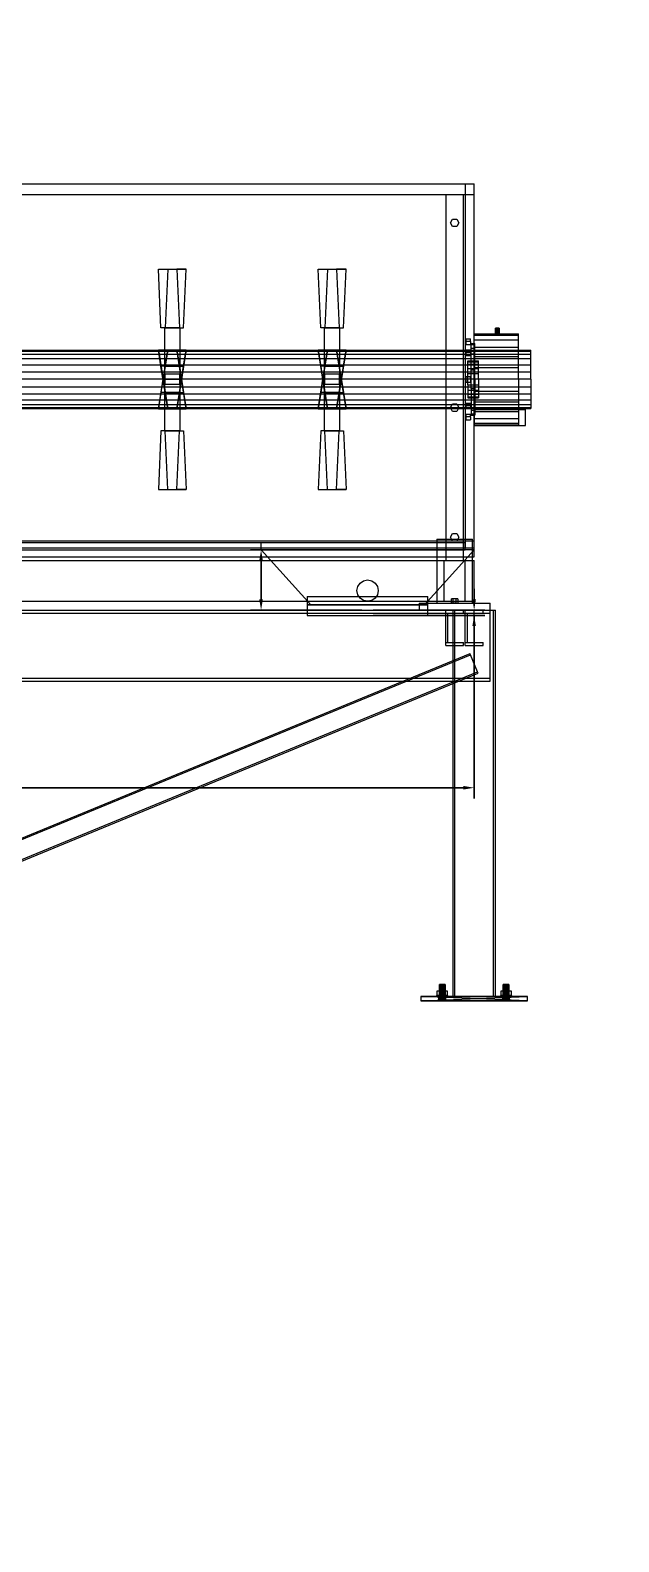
# Model space of a CAD drawing. Header units: millimetres. Extents: x -191664 to 191490, y -197311 to 10263.
# Drawn here: x 6425 to 8082, y -85723 to -81467 of the extents above; entities that cross this region are included whole.
import ezdxf

# ---------------------------------------------------------------- set-up
doc = ezdxf.new("R2010")
doc.units = ezdxf.units.MM
for name, color, linetype, lineweight in [('COTAS_O', 1, 'Continuous', 0), ('COTAS_R', 1, 'Continuous', 0), ('DET_mezcladora_lateral', 7, 'Continuous', 0), ('R15_COTAS_TRANSPORTE_P', 1, 'Continuous', 0)]:
    doc.layers.add(name, color=color, linetype=linetype, lineweight=lineweight)
doc.dimstyles.new('PLANTA_20', dxfattribs={"dimtxt": 50, "dimasz": 30, "dimexe": 30, "dimexo": 16, "dimgap": 20, "dimtad": 1, "dimtih": 1, "dimtoh": 1, "dimdec": 1, "dimzin": 0, "dimdsep": 46, "dimcen": 0.09, "dimadec": 0, "dimazin": 0, "dimtfac": 1, "dimtdec": 4, "dimtofl": 0, "dimtmove": 0, "dimatfit": 3, "dimfxl": 1, "dimtolj": 1, "dimtzin": 0, "dimarcsym": 0})

# ---------------------------------------------------------------- blocks, each defined once
blk = doc.blocks.new('*D59')
at = {"layer": 'COTAS_O', "color": 0, "lineweight": -2, "transparency": 16777216}
for p, q in [((1475, -83116), (1475, -83630)), ((7675, -83116), (7675, -83630)), ((1505, -83600), (7645, -83600))]:
    blk.add_line(p, q, dxfattribs=at)
at = {"layer": 'COTAS_O', "color": 0, "transparency": 16777216}
for points in [[(1505, -83595), (1505, -83605), (1475, -83600)], [(7645, -83595), (7645, -83605), (7675, -83600)]]:
    blk.add_solid(points, dxfattribs=at)
at = {"layer": 'Defpoints', "color": 0, "transparency": 16777216}
for p in [(1475, -83100), (7675, -83100), (7675, -83600)]:
    blk.add_point(p, dxfattribs=at)
blk = doc.blocks.new('*D64')
at = {"layer": 'COTAS_R', "color": 0, "lineweight": -2, "transparency": 16777216}
for p, q in [((7675, -83070), (7675, -83040)), ((7391, -83100), (7705, -83100)), ((7391, -83115), (7705, -83115)), ((7675, -83145), (7675, -83175))]:
    blk.add_line(p, q, dxfattribs=at)
at = {"layer": 'COTAS_R', "color": 0, "transparency": 16777216}
for points in [[(7670, -83070), (7680, -83070), (7675, -83100)], [(7670, -83145), (7680, -83145), (7675, -83115)]]:
    blk.add_solid(points, dxfattribs=at)
at = {"layer": 'Defpoints', "color": 0, "transparency": 16777216}
for p in [(7375, -83100), (7375, -83115), (7675, -83115)]:
    blk.add_point(p, dxfattribs=at)
blk = doc.blocks.new('*D65')
at = {"layer": 'COTAS_R', "color": 0, "lineweight": -2, "transparency": 16777216}
for p, q in [((7359, -82930), (7045, -82930)), ((7075, -83070), (7075, -82960)), ((7359, -83100), (7045, -83100))]:
    blk.add_line(p, q, dxfattribs=at)
at = {"layer": 'COTAS_R', "color": 0, "transparency": 16777216}
for points in [[(7070, -82960), (7080, -82960), (7075, -82930)], [(7070, -83070), (7080, -83070), (7075, -83100)]]:
    blk.add_solid(points, dxfattribs=at)
at = {"layer": 'Defpoints', "color": 0, "transparency": 16777216}
for p in [(7075, -82930), (7375, -82930), (7375, -83100)]:
    blk.add_point(p, dxfattribs=at)
blk = doc.blocks.new('*D133')
at = {"layer": 'Defpoints', "color": 0, "transparency": 16777216}
for p in [(439.7, -194148), (217.9, -194406.1), (-500, -194490), (-500, -194490), (500, -194490)]:
    blk.add_point(p, dxfattribs=at)
at = {"layer": 'R15_COTAS_TRANSPORTE_P', "color": 0, "lineweight": -2, "transparency": 16777216}
blk.add_arc((-500, -194490), 722.8, 2.3783, 17.6217, dxfattribs=at)
at = {"layer": 'R15_COTAS_TRANSPORTE_P', "color": 0, "transparency": 16777216}
for points in [[(184.1, -194272.8), (193.6, -194269.6), (179.2, -194242.8)], [(227.1, -194459.9), (217.2, -194460.1), (222.8, -194490)]]:
    blk.add_solid(points, dxfattribs=at)

msp = doc.modelspace()

# ---------------------------------------------------------------- linework, layer by layer
at = {"layer": 'DET_mezcladora_lateral', "color": 252, "true_color": 0x8b8c91}
for p, q in [((1475, -81900), (7675, -81900)), ((7675, -82925), (7675, -81900)), ((1475, -82925), (7675, -82925)), ((7675, -82930), (7075, -82930)), ((7075, -82930), (7215, -83085)), ((7535, -83085), (7675, -82930)), ((7215, -83085), (7535, -83085))]:
    msp.add_line(p, q, dxfattribs=at)
at = {"layer": 'DET_mezcladora_lateral', "color": 9, "true_color": 0xc6c9c8}
for p, q in [((7650, -81900), (7675, -81900)), ((7650, -81900), (7650, -81930)), ((7675, -81930), (7675, -81900)), ((1475, -81930), (7675, -81930)), ((7595, -81930), (7645, -81930)), ((7595, -81930), (7595, -82960)), ((7645, -82960), (7645, -81930)), ((6846, -82305), (6804, -82305)), ((6804, -82450), (6804, -82305)), ((6846, -82305), (6846, -82450)), ((7296, -82305), (7254, -82305)), ((7254, -82450), (7254, -82305)), ((7296, -82305), (7296, -82450)), ((6804, -82436), (6804, -82464)), ((6846, -82436), (6804, -82436)), ((6804, -82450), (6846, -82450)), ((6804, -82595), (6804, -82450)), ((6804, -82464), (6846, -82464)), ((6846, -82464), (6846, -82436)), ((6846, -82450), (6846, -82595)), ((7254, -82436), (7254, -82464)), ((7296, -82436), (7254, -82436)), ((7296, -82450), (7254, -82450)), ((7254, -82595), (7254, -82450)), ((7254, -82464), (7296, -82464)), ((7296, -82464), (7296, -82436)), ((7296, -82450), (7296, -82595)), ((6804, -82595), (6846, -82595)), ((7254, -82595), (7296, -82595)), ((1475, -82905), (7675, -82905)), ((7675, -82950), (7675, -82905)), ((1475, -82950), (7675, -82950)), ((7595, -82960), (7645, -82960)), ((7205, -83085), (7545, -83085)), ((7205, -83085), (7205, -83115)), ((7520, -83080), (7720, -83080)), ((7520, -83080), (7520, -83100)), ((7520, -83100), (7720, -83100)), ((7545, -83115), (7545, -83085)), ((7720, -83100), (7720, -83080)), ((7205, -83115), (7545, -83115))]:
    msp.add_line(p, q, dxfattribs=at)
at = {"layer": 'DET_mezcladora_lateral', "color": 253, "true_color": 0xa5a6aa}
for p, q in [((7650, -81930), (7675, -81930)), ((7650, -81930), (7650, -82925)), ((7675, -82925), (7675, -81930)), ((1500, -82910), (7075, -82910)), ((1500, -82930), (7075, -82930)), ((7075, -82930), (7075, -82910)), ((7075, -82910), (7650, -82910)), ((7075, -82930), (7650, -82930)), ((7650, -82930), (7650, -82910)), ((7650, -82925), (7675, -82925))]:
    msp.add_line(p, q, dxfattribs=at)
at = {"layer": 'DET_mezcladora_lateral', "color": 149, "true_color": 0x3c4245}
for p, q in [((7608, -82010), (7614, -81999.61)), ((7614, -81999.61), (7626, -81999.61)), ((7626, -81999.61), (7632, -82010)), ((7614, -82020.39), (7608, -82010)), ((7626, -82020.39), (7614, -82020.39)), ((7632, -82010), (7626, -82020.39)), ((7608, -82530), (7614, -82519.61)), ((7614, -82540.39), (7608, -82530)), ((7614, -82519.61), (7626, -82519.61)), ((7626, -82540.39), (7614, -82540.39)), ((7626, -82519.61), (7632, -82530)), ((7632, -82530), (7626, -82540.39)), ((7608, -82895), (7614, -82884.61)), ((7614, -82884.61), (7626, -82884.61)), ((7626, -82884.61), (7632, -82895)), ((7614, -82905.39), (7608, -82895)), ((7626, -82905.39), (7614, -82905.39)), ((7632, -82895), (7626, -82905.39))]:
    msp.add_line(p, q, dxfattribs=at)
at = {"layer": 'DET_mezcladora_lateral', "color": 254, "true_color": 0xdce0df}
for p, q in [((6793.08, -82305), (6785.72, -82140)), ((6785.72, -82140), (6812.28, -82140)), ((6785.72, -82140), (6837.72, -82140)), ((6812.28, -82140), (6804.92, -82305)), ((6812.28, -82140), (6864.28, -82140)), ((6864.28, -82140), (6837.72, -82140)), ((6837.72, -82140), (6845.08, -82305)), ((6856.92, -82305), (6864.28, -82140)), ((7243.08, -82305), (7235.72, -82140)), ((7235.72, -82140), (7262.28, -82140)), ((7235.72, -82140), (7287.72, -82140)), ((7262.28, -82140), (7254.92, -82305)), ((7262.28, -82140), (7314.28, -82140)), ((7314.28, -82140), (7287.72, -82140)), ((7287.72, -82140), (7295.08, -82305)), ((7306.92, -82305), (7314.28, -82140)), ((6804.92, -82305), (6793.08, -82305)), ((6845.08, -82305), (6793.08, -82305)), ((6804.92, -82305), (6856.92, -82305)), ((6845.08, -82305), (6856.92, -82305)), ((7254.92, -82305), (7243.08, -82305)), ((7295.08, -82305), (7243.08, -82305)), ((7254.92, -82305), (7306.92, -82305)), ((7295.08, -82305), (7306.92, -82305)), ((1315, -82368), (7835, -82368)), ((1315, -82370.79), (7835, -82370.79)), ((1315, -82378.99), (7835, -82378.99)), ((6785.72, -82533), (6812.28, -82367)), ((6793.08, -82413), (6785.72, -82367)), ((6785.72, -82367), (6812.28, -82533)), ((6785.72, -82367), (6837.72, -82367)), ((6812.28, -82367), (6804.92, -82413)), ((6812.28, -82367), (6864.28, -82367)), ((6864.28, -82367), (6837.72, -82533)), ((6864.28, -82533), (6837.72, -82367)), ((6837.72, -82367), (6845.08, -82413)), ((6856.92, -82413), (6864.28, -82367)), ((7235.72, -82533), (7262.28, -82367)), ((7243.08, -82413), (7235.72, -82367)), ((7235.72, -82367), (7262.28, -82533)), ((7235.72, -82367), (7287.72, -82367)), ((7262.28, -82367), (7254.92, -82413)), ((7262.28, -82367), (7314.28, -82367)), ((7314.28, -82367), (7287.72, -82533)), ((7314.28, -82533), (7287.72, -82367)), ((7287.72, -82367), (7295.08, -82413)), ((7306.92, -82413), (7314.28, -82367)), ((7835, -82370.79), (7835, -82368)), ((7835, -82378.99), (7835, -82370.79)), ((7835, -82392.02), (7835, -82378.99)), ((1315, -82392.02), (7835, -82392.02)), ((1315, -82409), (7835, -82409)), ((6804.92, -82413), (6793.08, -82487)), ((6804.92, -82487), (6793.08, -82413)), ((6845.08, -82413), (6793.08, -82413)), ((6804.92, -82413), (6856.92, -82413)), ((6845.08, -82487), (6856.92, -82413)), ((6845.08, -82413), (6856.92, -82487)), ((7254.92, -82413), (7243.08, -82487)), ((7254.92, -82487), (7243.08, -82413)), ((7295.08, -82413), (7243.08, -82413)), ((7254.92, -82413), (7306.92, -82413)), ((7295.08, -82487), (7306.92, -82413)), ((7295.08, -82413), (7306.92, -82487)), ((7835, -82409), (7835, -82392.02)), ((7835, -82428.78), (7835, -82409)), ((1315, -82428.78), (7835, -82428.78)), ((7835, -82450), (1315, -82450)), ((7835, -82450), (7835, -82428.78)), ((7835, -82450), (7835, -82471.22)), ((1315, -82471.22), (7835, -82471.22)), ((1315, -82491), (7835, -82491)), ((1315, -82507.98), (7835, -82507.98)), ((6793.08, -82487), (6785.72, -82533)), ((6845.08, -82487), (6793.08, -82487)), ((6812.28, -82533), (6804.92, -82487)), ((6804.92, -82487), (6856.92, -82487)), ((6837.72, -82533), (6845.08, -82487)), ((6856.92, -82487), (6864.28, -82533)), ((7243.08, -82487), (7235.72, -82533)), ((7295.08, -82487), (7243.08, -82487)), ((7262.28, -82533), (7254.92, -82487)), ((7254.92, -82487), (7306.92, -82487)), ((7287.72, -82533), (7295.08, -82487)), ((7306.92, -82487), (7314.28, -82533)), ((7835, -82471.22), (7835, -82491)), ((7835, -82491), (7835, -82507.98)), ((7835, -82507.98), (7835, -82521.01)), ((1315, -82521.01), (7835, -82521.01)), ((1315, -82529.21), (7835, -82529.21)), ((1315, -82532), (7835, -82532)), ((6785.72, -82533), (6837.72, -82533)), ((6812.28, -82533), (6864.28, -82533)), ((7235.72, -82533), (7287.72, -82533)), ((7262.28, -82533), (7314.28, -82533)), ((7835, -82521.01), (7835, -82529.21)), ((7835, -82529.21), (7835, -82532)), ((6793.08, -82595), (6785.72, -82760)), ((6804.92, -82595), (6793.08, -82595)), ((6845.08, -82595), (6793.08, -82595)), ((6812.28, -82760), (6804.92, -82595)), ((6804.92, -82595), (6856.92, -82595)), ((6837.72, -82760), (6845.08, -82595)), ((6845.08, -82595), (6856.92, -82595)), ((6856.92, -82595), (6864.28, -82760)), ((7243.08, -82595), (7235.72, -82760)), ((7254.92, -82595), (7243.08, -82595)), ((7295.08, -82595), (7243.08, -82595)), ((7262.28, -82760), (7254.92, -82595)), ((7254.92, -82595), (7306.92, -82595)), ((7287.72, -82760), (7295.08, -82595)), ((7295.08, -82595), (7306.92, -82595)), ((7306.92, -82595), (7314.28, -82760)), ((6785.72, -82760), (6812.28, -82760)), ((6785.72, -82760), (6837.72, -82760)), ((6812.28, -82760), (6864.28, -82760)), ((6864.28, -82760), (6837.72, -82760)), ((7235.72, -82760), (7262.28, -82760)), ((7235.72, -82760), (7287.72, -82760)), ((7262.28, -82760), (7314.28, -82760)), ((7314.28, -82760), (7287.72, -82760))]:
    msp.add_line(p, q, dxfattribs=at)
at = {"layer": 'DET_mezcladora_lateral', "color": 43, "true_color": 0xe7bf45}
for p, q in [((7653, -82344), (7653, -82336.21)), ((7653, -82336.21), (7665, -82336.21)), ((7665, -82344), (7665, -82336.21)), ((7653, -82351.79), (7653, -82344)), ((7665, -82344), (7653, -82344)), ((7653, -82351.79), (7665, -82351.79)), ((7653, -82375.05), (7653, -82367.25)), ((7653, -82367.25), (7665, -82367.25)), ((7653, -82382.84), (7653, -82375.05)), ((7665, -82375.05), (7653, -82375.05)), ((7653, -82382.84), (7665, -82382.84)), ((7665, -82344), (7665, -82351.79)), ((7665, -82375.05), (7665, -82367.25)), ((7665, -82375.05), (7665, -82382.84)), ((7653, -82450), (7653, -82442.21)), ((7653, -82442.21), (7665, -82442.21)), ((7653, -82457.79), (7653, -82450)), ((7665, -82450), (7653, -82450)), ((7653, -82457.79), (7665, -82457.79)), ((7665, -82450), (7665, -82442.21)), ((7665, -82450), (7665, -82457.79)), ((7653, -82524.95), (7653, -82517.16)), ((7653, -82517.16), (7665, -82517.16)), ((7653, -82532.75), (7653, -82524.95)), ((7665, -82524.95), (7653, -82524.95)), ((7653, -82532.75), (7665, -82532.75)), ((7653, -82556), (7653, -82548.21)), ((7653, -82548.21), (7665, -82548.21)), ((7665, -82524.95), (7665, -82517.16)), ((7665, -82524.95), (7665, -82532.75)), ((7665, -82556), (7665, -82548.21)), ((7653, -82563.79), (7653, -82556)), ((7665, -82556), (7653, -82556)), ((7653, -82563.79), (7665, -82563.79)), ((7665, -82556), (7665, -82563.79)), ((7615.5, -83068), (7611, -83068)), ((7611, -83080), (7611, -83068)), ((7615.5, -83080), (7611, -83080)), ((7624.5, -83068), (7615.5, -83068)), ((7615.5, -83080), (7615.5, -83068)), ((7624.5, -83080), (7615.5, -83080)), ((7629, -83068), (7624.5, -83068)), ((7624.5, -83080), (7624.5, -83068)), ((7624.5, -83080), (7629, -83080)), ((7629, -83068), (7629, -83080))]:
    msp.add_line(p, q, dxfattribs=at)
at = {"layer": 'DET_mezcladora_lateral', "color": 107, "true_color": 0x248357}
for p, q in [((7675, -82326.36), (7675, -82322)), ((7675, -82322), (7800, -82322)), ((7675, -82339.15), (7675, -82326.36)), ((7675, -82326.36), (7800, -82326.36)), ((7675, -82359.49), (7675, -82339.15)), ((7675, -82339.15), (7800, -82339.15)), ((7800, -82326.36), (7800, -82322)), ((7800, -82339.15), (7800, -82326.36)), ((7800, -82359.49), (7800, -82339.15)), ((7675, -82386), (7675, -82359.49)), ((7675, -82359.49), (7800, -82359.49)), ((7800, -82386), (7800, -82359.49)), ((7657, -82400.55), (7657, -82398)), ((7657, -82398), (7687, -82398)), ((7657, -82407.93), (7657, -82400.55)), ((7657, -82400.55), (7687, -82400.55)), ((7657, -82419.44), (7657, -82407.93)), ((7657, -82407.93), (7687, -82407.93)), ((7657, -82433.93), (7657, -82419.44)), ((7657, -82419.44), (7687, -82419.44)), ((7675, -82416.87), (7675, -82386)), ((7675, -82386), (7800, -82386)), ((7675, -82450), (7675, -82416.87)), ((7675, -82416.87), (7800, -82416.87)), ((7687, -82400.55), (7687, -82398)), ((7687, -82407.93), (7687, -82400.55)), ((7687, -82419.44), (7687, -82407.93)), ((7687, -82433.93), (7687, -82419.44)), ((7800, -82416.87), (7800, -82386)), ((7800, -82450), (7800, -82416.87)), ((7657, -82450), (7657, -82433.93)), ((7657, -82433.93), (7687, -82433.93)), ((7657, -82466.07), (7657, -82450)), ((7687, -82450), (7657, -82450)), ((7657, -82466.07), (7657, -82480.56)), ((7657, -82466.07), (7687, -82466.07)), ((7675, -82483.13), (7675, -82450)), ((7800, -82450), (7675, -82450)), ((7687, -82450), (7687, -82433.93)), ((7687, -82450), (7687, -82466.07)), ((7687, -82466.07), (7687, -82480.56)), ((7800, -82450), (7800, -82483.13)), ((7657, -82480.56), (7657, -82492.07)), ((7657, -82480.56), (7687, -82480.56)), ((7657, -82492.07), (7657, -82499.45)), ((7657, -82492.07), (7687, -82492.07)), ((7657, -82499.45), (7657, -82502)), ((7657, -82499.45), (7687, -82499.45)), ((7657, -82502), (7687, -82502)), ((7675, -82483.13), (7675, -82514)), ((7675, -82483.13), (7800, -82483.13)), ((7687, -82480.56), (7687, -82492.07)), ((7687, -82492.07), (7687, -82499.45)), ((7687, -82499.45), (7687, -82502)), ((7800, -82483.13), (7800, -82514)), ((7675, -82514), (7675, -82540.51)), ((7675, -82514), (7800, -82514)), ((7675, -82535), (7820, -82535)), ((7675, -82535), (7675, -82580)), ((7675, -82540.51), (7675, -82560.85)), ((7675, -82540.51), (7800, -82540.51)), ((7800, -82514), (7800, -82540.51)), ((7800, -82540.51), (7800, -82560.85)), ((7820, -82580), (7820, -82535)), ((7675, -82560.85), (7675, -82573.64)), ((7675, -82560.85), (7800, -82560.85)), ((7675, -82573.64), (7675, -82578)), ((7675, -82573.64), (7800, -82573.64)), ((7675, -82578), (7800, -82578)), ((7675, -82580), (7820, -82580)), ((7800, -82560.85), (7800, -82573.64)), ((7800, -82573.64), (7800, -82578))]:
    msp.add_line(p, q, dxfattribs=at)
at = {"layer": 'DET_mezcladora_lateral', "color": 43, "true_color": 0xc5ad48}
for p, q in [((7736.46, -82306), (7735, -82306)), ((7735, -82324), (7735, -82306)), ((7736.46, -82324), (7735, -82324)), ((7740, -82306), (7736.46, -82306)), ((7736.46, -82324), (7736.46, -82306)), ((7740, -82324), (7736.46, -82324)), ((7743.54, -82306), (7740, -82306)), ((7740, -82324), (7740, -82306)), ((7743.54, -82324), (7740, -82324)), ((7745, -82306), (7743.54, -82306)), ((7743.54, -82324), (7743.54, -82306)), ((7743.54, -82324), (7745, -82324)), ((7745, -82306), (7745, -82324))]:
    msp.add_line(p, q, dxfattribs=at)
at = {"layer": 'DET_mezcladora_lateral', "color": 250, "true_color": 0x33393d}
for p, q in [((7667, -82352.44), (7667, -82349)), ((7667, -82349), (7677, -82349)), ((7667, -82362.53), (7667, -82352.44)), ((7667, -82352.44), (7677, -82352.44)), ((7667, -82378.58), (7667, -82362.53)), ((7667, -82362.53), (7677, -82362.53)), ((7667, -82399.5), (7667, -82378.58)), ((7667, -82378.58), (7677, -82378.58)), ((7677, -82352.44), (7677, -82349)), ((7677, -82362.53), (7677, -82352.44)), ((7677, -82378.58), (7677, -82362.53)), ((7677, -82399.5), (7677, -82378.58)), ((7667, -82423.86), (7667, -82399.5)), ((7667, -82399.5), (7677, -82399.5)), ((7667, -82450), (7667, -82423.86)), ((7667, -82423.86), (7677, -82423.86)), ((7677, -82423.86), (7677, -82399.5)), ((7677, -82450), (7677, -82423.86)), ((7667, -82476.14), (7667, -82450)), ((7677, -82450), (7667, -82450)), ((7677, -82450), (7677, -82476.14)), ((7667, -82476.14), (7667, -82500.5)), ((7667, -82476.14), (7677, -82476.14)), ((7667, -82500.5), (7667, -82521.42)), ((7667, -82500.5), (7677, -82500.5)), ((7677, -82476.14), (7677, -82500.5)), ((7677, -82500.5), (7677, -82521.42)), ((7667, -82521.42), (7667, -82537.47)), ((7667, -82521.42), (7677, -82521.42)), ((7667, -82537.47), (7667, -82547.56)), ((7667, -82537.47), (7677, -82537.47)), ((7667, -82547.56), (7667, -82551)), ((7667, -82547.56), (7677, -82547.56)), ((7667, -82551), (7677, -82551)), ((7677, -82521.42), (7677, -82537.47)), ((7677, -82537.47), (7677, -82547.56)), ((7677, -82547.56), (7677, -82551)), ((7353.79, -83023.79), (7363.52, -83017.28)), ((7363.52, -83017.28), (7375, -83015)), ((7375, -83015), (7386.48, -83017.28)), ((7386.48, -83017.28), (7396.21, -83023.79)), ((7205, -83062), (7545, -83062)), ((7205, -83062), (7205, -83084)), ((7345, -83045), (7347.28, -83033.52)), ((7347.28, -83056.48), (7345, -83045)), ((7347.28, -83033.52), (7353.79, -83023.79)), ((7353.79, -83066.21), (7347.28, -83056.48)), ((7396.21, -83023.79), (7402.72, -83033.52)), ((7402.72, -83056.48), (7396.21, -83066.21)), ((7402.72, -83033.52), (7405, -83045)), ((7405, -83045), (7402.72, -83056.48)), ((7545, -83084), (7545, -83062)), ((7205, -83084), (7545, -83084)), ((7363.52, -83072.72), (7353.79, -83066.21)), ((7375, -83075), (7363.52, -83072.72)), ((7386.48, -83072.72), (7375, -83075)), ((7396.21, -83066.21), (7386.48, -83072.72))]:
    msp.add_line(p, q, dxfattribs=at)
at = {"layer": 'DET_mezcladora_lateral', "color": 251, "true_color": 0x64686b}
for p, q in [((7570, -82900), (7670, -82900)), ((7570, -82900), (7570, -83080)), ((7670, -83080), (7670, -82900)), ((1475, -82960), (7675, -82960)), ((7590, -82960), (7650, -82960)), ((7590, -82960), (7590, -83075)), ((7650, -83075), (7650, -82960)), ((7675, -83075), (7675, -82960)), ((1475, -83075), (7675, -83075)), ((7570, -83080), (7670, -83080)), ((7590, -83075), (7650, -83075))]:
    msp.add_line(p, q, dxfattribs=at)
at = {"layer": 'DET_mezcladora_lateral', "color": 8, "true_color": 0x667b86}
for p, q in [((1400, -83100), (7720, -83100)), ((1475, -83100), (7675, -83100)), ((7595, -83100), (7645, -83100)), ((7595, -83108.5), (7595, -83100)), ((7615, -83100), (7735, -83100)), ((7615, -83100), (7615, -84188)), ((7615, -83100), (7621, -83100)), ((7621, -84188), (7621, -83100)), ((7645, -83108.5), (7645, -83100)), ((7650, -83100), (7700, -83100)), ((7650, -83108.5), (7650, -83100)), ((7675, -83108.5), (7675, -83100)), ((7700, -83108.5), (7700, -83100)), ((7720, -83108.5), (7720, -83100)), ((7729, -83100), (7735, -83100)), ((7729, -83100), (7729, -84188)), ((7735, -84188), (7735, -83100)), ((1400, -83108.5), (7720, -83108.5)), ((1475, -83108.5), (7675, -83108.5)), ((7595, -83108.5), (7645, -83108.5)), ((7595, -83108.5), (7601, -83108.5)), ((7595, -83191.5), (7595, -83108.5)), ((7601, -83191.5), (7601, -83108.5)), ((7650, -83108.5), (7700, -83108.5)), ((7650, -83108.5), (7656, -83108.5)), ((7650, -83191.5), (7650, -83108.5)), ((7656, -83191.5), (7656, -83108.5)), ((7675, -83291.5), (7675, -83108.5)), ((7720, -83291.5), (7720, -83108.5)), ((7595, -83191.5), (7645, -83191.5)), ((7595, -83200), (7595, -83191.5)), ((7595, -83191.5), (7601, -83191.5)), ((7645, -83200), (7645, -83191.5)), ((7650, -83191.5), (7700, -83191.5)), ((7650, -83200), (7650, -83191.5)), ((7650, -83191.5), (7656, -83191.5)), ((7700, -83200), (7700, -83191.5)), ((5596.92, -84072.26), (7663.59, -83222.26)), ((5598.44, -84075.95), (7665.11, -83225.95)), ((7595, -83200), (7645, -83200)), ((7650, -83200), (7700, -83200)), ((7665.11, -83225.95), (7663.59, -83222.26)), ((7684.89, -83274.05), (7665.11, -83225.95)), ((5618.22, -84124.05), (7684.89, -83274.05)), ((7686.41, -83277.74), (7684.89, -83274.05)), ((1400, -83291.5), (7720, -83291.5)), ((1400, -83300), (7720, -83300)), ((1475, -83291.5), (7675, -83291.5)), ((1475, -83300), (7675, -83300)), ((5619.74, -84127.74), (7686.41, -83277.74)), ((7675, -83300), (7675, -83291.5)), ((7720, -83300), (7720, -83291.5)), ((7615, -84188), (7735, -84188)), ((7615, -84188), (7621, -84188)), ((7729, -84188), (7735, -84188))]:
    msp.add_line(p, q, dxfattribs=at)
at = {"layer": 'DET_mezcladora_lateral', "color": 9, "true_color": 0xaeb9be}
for p, q in [((7577.27, -84154), (7577, -84154)), ((7577, -84200), (7577, -84154)), ((7578.07, -84154), (7577.27, -84154)), ((7577.27, -84200), (7577.27, -84154)), ((7579.34, -84154), (7578.07, -84154)), ((7578.07, -84200), (7578.07, -84154)), ((7581, -84154), (7579.34, -84154)), ((7579.34, -84200), (7579.34, -84154)), ((7582.93, -84154), (7581, -84154)), ((7581, -84200), (7581, -84154)), ((7585, -84154), (7582.93, -84154)), ((7582.93, -84200), (7582.93, -84154)), ((7587.07, -84154), (7585, -84154)), ((7585, -84200), (7585, -84154)), ((7589, -84154), (7587.07, -84154)), ((7587.07, -84200), (7587.07, -84154)), ((7590.66, -84154), (7589, -84154)), ((7589, -84200), (7589, -84154)), ((7591.93, -84154), (7590.66, -84154)), ((7590.66, -84200), (7590.66, -84154)), ((7592.73, -84154), (7591.93, -84154)), ((7591.93, -84200), (7591.93, -84154)), ((7593, -84154), (7592.73, -84154)), ((7592.73, -84200), (7592.73, -84154)), ((7593, -84154), (7593, -84200)), ((7757.27, -84154), (7757, -84154)), ((7757, -84200), (7757, -84154)), ((7758.07, -84154), (7757.27, -84154)), ((7757.27, -84200), (7757.27, -84154)), ((7759.34, -84154), (7758.07, -84154)), ((7758.07, -84200), (7758.07, -84154)), ((7761, -84154), (7759.34, -84154)), ((7759.34, -84200), (7759.34, -84154)), ((7762.93, -84154), (7761, -84154)), ((7761, -84200), (7761, -84154)), ((7765, -84154), (7762.93, -84154)), ((7762.93, -84200), (7762.93, -84154)), ((7767.07, -84154), (7765, -84154)), ((7765, -84200), (7765, -84154)), ((7769, -84154), (7767.07, -84154)), ((7767.07, -84200), (7767.07, -84154)), ((7770.66, -84154), (7769, -84154)), ((7769, -84200), (7769, -84154)), ((7771.93, -84154), (7770.66, -84154)), ((7770.66, -84200), (7770.66, -84154)), ((7772.73, -84154), (7771.93, -84154)), ((7771.93, -84200), (7771.93, -84154)), ((7773, -84154), (7772.73, -84154)), ((7772.73, -84200), (7772.73, -84154)), ((7773, -84154), (7773, -84200)), ((7577.27, -84200), (7577, -84200)), ((7578.07, -84200), (7577.27, -84200)), ((7579.34, -84200), (7578.07, -84200)), ((7581, -84200), (7579.34, -84200)), ((7582.93, -84200), (7581, -84200)), ((7585, -84200), (7582.93, -84200)), ((7587.07, -84200), (7585, -84200)), ((7589, -84200), (7587.07, -84200)), ((7590.66, -84200), (7589, -84200)), ((7591.93, -84200), (7590.66, -84200)), ((7592.73, -84200), (7591.93, -84200)), ((7592.73, -84200), (7593, -84200)), ((7757.27, -84200), (7757, -84200)), ((7758.07, -84200), (7757.27, -84200)), ((7759.34, -84200), (7758.07, -84200)), ((7761, -84200), (7759.34, -84200)), ((7762.93, -84200), (7761, -84200)), ((7765, -84200), (7762.93, -84200)), ((7767.07, -84200), (7765, -84200)), ((7769, -84200), (7767.07, -84200)), ((7770.66, -84200), (7769, -84200)), ((7771.93, -84200), (7770.66, -84200)), ((7772.73, -84200), (7771.93, -84200)), ((7772.73, -84200), (7773, -84200))]:
    msp.add_line(p, q, dxfattribs=at)
at = {"layer": 'DET_mezcladora_lateral', "color": 252, "true_color": 0x82929a}
for p, q in [((7576, -84188), (7525, -84188)), ((7525, -84188), (7576.17, -84188)), ((7525, -84188), (7576.69, -84188)), ((7525, -84188), (7577.52, -84188)), ((7525, -84188), (7578.64, -84188)), ((7525, -84188), (7580, -84188)), ((7525, -84188), (7581.56, -84188)), ((7525, -84188), (7583.24, -84188)), ((7525, -84188), (7585, -84188)), ((7525, -84188), (7586.76, -84188)), ((7825, -84188), (7525, -84188)), ((7525, -84188), (7588.44, -84188)), ((7525, -84188), (7590, -84188)), ((7525, -84188), (7591.36, -84188)), ((7825, -84200), (7525, -84188)), ((7525, -84188), (7525, -84200)), ((7525, -84200), (7825, -84188)), ((7525, -84200), (7576, -84200)), ((7576.17, -84200), (7525, -84200)), ((7576.69, -84200), (7525, -84200)), ((7577.52, -84200), (7525, -84200)), ((7578.64, -84200), (7525, -84200)), ((7580, -84200), (7525, -84200)), ((7581.56, -84200), (7525, -84200)), ((7583.24, -84200), (7525, -84200)), ((7585, -84200), (7525, -84200)), ((7586.76, -84200), (7525, -84200)), ((7525, -84200), (7825, -84200)), ((7588.44, -84200), (7525, -84200)), ((7590, -84200), (7525, -84200)), ((7591.36, -84200), (7525, -84200)), ((7576.17, -84188), (7576, -84188)), ((7576, -84200), (7576.17, -84188)), ((7576, -84200), (7576, -84188)), ((7576.17, -84200), (7576, -84188)), ((7576, -84200), (7576.17, -84200)), ((7576.69, -84188), (7576.17, -84188)), ((7576.17, -84200), (7576.69, -84188)), ((7576.17, -84200), (7576.17, -84188)), ((7576.69, -84200), (7576.17, -84188)), ((7576.17, -84200), (7576.69, -84200)), ((7577.52, -84188), (7576.69, -84188)), ((7576.69, -84200), (7577.52, -84188)), ((7576.69, -84200), (7576.69, -84188)), ((7577.52, -84200), (7576.69, -84188)), ((7576.69, -84200), (7577.52, -84200)), ((7578.64, -84188), (7577.52, -84188)), ((7577.52, -84188), (7591.36, -84188)), ((7577.52, -84200), (7578.64, -84188)), ((7577.52, -84200), (7577.52, -84188)), ((7578.64, -84200), (7577.52, -84188)), ((7577.52, -84200), (7578.64, -84200)), ((7591.36, -84200), (7577.52, -84200)), ((7580, -84188), (7578.64, -84188)), ((7578.64, -84188), (7591.36, -84188)), ((7578.64, -84188), (7765, -84188)), ((7578.64, -84188), (7766.76, -84188)), ((7578.64, -84188), (7768.44, -84188)), ((7578.64, -84188), (7770, -84188)), ((7578.64, -84188), (7771.36, -84188)), ((7578.64, -84200), (7580, -84188)), ((7578.64, -84200), (7578.64, -84188)), ((7580, -84200), (7578.64, -84188)), ((7578.64, -84200), (7580, -84200)), ((7591.36, -84200), (7578.64, -84200)), ((7765, -84200), (7578.64, -84200)), ((7766.76, -84200), (7578.64, -84200)), ((7768.44, -84200), (7578.64, -84200)), ((7770, -84200), (7578.64, -84200)), ((7771.36, -84200), (7578.64, -84200)), ((7581.56, -84188), (7580, -84188)), ((7580, -84188), (7771.36, -84188)), ((7580, -84200), (7581.56, -84188)), ((7580, -84200), (7580, -84188)), ((7581.56, -84200), (7580, -84188)), ((7580, -84200), (7581.56, -84200)), ((7771.36, -84200), (7580, -84200)), ((7583.24, -84188), (7581.56, -84188)), ((7581.56, -84188), (7771.36, -84188)), ((7581.56, -84200), (7583.24, -84188)), ((7581.56, -84200), (7581.56, -84188)), ((7583.24, -84200), (7581.56, -84188)), ((7581.56, -84200), (7583.24, -84200)), ((7771.36, -84200), (7581.56, -84200)), ((7585, -84188), (7583.24, -84188)), ((7583.24, -84188), (7825, -84188)), ((7583.24, -84188), (7771.36, -84188)), ((7583.24, -84200), (7585, -84188)), ((7583.24, -84200), (7583.24, -84188)), ((7585, -84200), (7583.24, -84188)), ((7583.24, -84200), (7585, -84200)), ((7825, -84200), (7583.24, -84200)), ((7771.36, -84200), (7583.24, -84200)), ((7585, -84188), (7586.76, -84188)), ((7756, -84188), (7585, -84188)), ((7756.17, -84188), (7585, -84188)), ((7756.69, -84188), (7585, -84188)), ((7585, -84188), (7825, -84188)), ((7757.52, -84188), (7585, -84188)), ((7758.64, -84188), (7585, -84188)), ((7760, -84188), (7585, -84188)), ((7761.56, -84188), (7585, -84188)), ((7763.24, -84188), (7585, -84188)), ((7765, -84188), (7585, -84188)), ((7585, -84188), (7771.36, -84188)), ((7585, -84200), (7586.76, -84188)), ((7585, -84200), (7585, -84188)), ((7586.76, -84200), (7585, -84188)), ((7586.76, -84200), (7585, -84200)), ((7585, -84200), (7756, -84200)), ((7585, -84200), (7756.17, -84200)), ((7585, -84200), (7756.69, -84200)), ((7825, -84200), (7585, -84200)), ((7585, -84200), (7757.52, -84200)), ((7585, -84200), (7758.64, -84200)), ((7585, -84200), (7760, -84200)), ((7585, -84200), (7761.56, -84200)), ((7585, -84200), (7763.24, -84200)), ((7585, -84200), (7765, -84200)), ((7771.36, -84200), (7585, -84200)), ((7586.76, -84188), (7588.44, -84188)), ((7756, -84188), (7586.76, -84188)), ((7756.17, -84188), (7586.76, -84188)), ((7586.76, -84200), (7588.44, -84188)), ((7586.76, -84200), (7586.76, -84188)), ((7588.44, -84200), (7586.76, -84188)), ((7588.44, -84200), (7586.76, -84200)), ((7586.76, -84200), (7756, -84200)), ((7586.76, -84200), (7756.17, -84200)), ((7588.44, -84188), (7590, -84188)), ((7756, -84188), (7588.44, -84188)), ((7756.17, -84188), (7588.44, -84188)), ((7588.44, -84200), (7590, -84188)), ((7588.44, -84200), (7588.44, -84188)), ((7590, -84200), (7588.44, -84188)), ((7590, -84200), (7588.44, -84200)), ((7588.44, -84200), (7756, -84200)), ((7588.44, -84200), (7756.17, -84200)), ((7590, -84188), (7591.36, -84188)), ((7756, -84188), (7590, -84188)), ((7756.17, -84188), (7590, -84188)), ((7825, -84188), (7590, -84188)), ((7590, -84188), (7765, -84188)), ((7590, -84200), (7591.36, -84188)), ((7590, -84200), (7590, -84188)), ((7591.36, -84200), (7590, -84188)), ((7591.36, -84200), (7590, -84200)), ((7590, -84200), (7756, -84200)), ((7590, -84200), (7756.17, -84200)), ((7590, -84200), (7825, -84200)), ((7765, -84200), (7590, -84200)), ((7591.36, -84188), (7592.48, -84188)), ((7756, -84188), (7591.36, -84188)), ((7756.17, -84188), (7591.36, -84188)), ((7591.36, -84188), (7765, -84188)), ((7591.36, -84200), (7592.48, -84188)), ((7591.36, -84200), (7591.36, -84188)), ((7592.48, -84200), (7591.36, -84188)), ((7592.48, -84200), (7591.36, -84200)), ((7591.36, -84200), (7756, -84200)), ((7591.36, -84200), (7756.17, -84200)), ((7765, -84200), (7591.36, -84200)), ((7592.48, -84188), (7593.31, -84188)), ((7756, -84188), (7592.48, -84188)), ((7756.17, -84188), (7592.48, -84188)), ((7592.48, -84188), (7765, -84188)), ((7592.48, -84200), (7593.31, -84188)), ((7592.48, -84200), (7592.48, -84188)), ((7593.31, -84200), (7592.48, -84188)), ((7593.31, -84200), (7592.48, -84200)), ((7592.48, -84200), (7756, -84200)), ((7592.48, -84200), (7756.17, -84200)), ((7765, -84200), (7592.48, -84200)), ((7593.31, -84188), (7593.83, -84188)), ((7756, -84188), (7593.31, -84188)), ((7756.17, -84188), (7593.31, -84188)), ((7593.31, -84188), (7765, -84188)), ((7593.31, -84200), (7593.83, -84188)), ((7593.31, -84200), (7593.31, -84188)), ((7593.83, -84200), (7593.31, -84188)), ((7593.83, -84200), (7593.31, -84200)), ((7593.31, -84200), (7756, -84200)), ((7593.31, -84200), (7756.17, -84200)), ((7765, -84200), (7593.31, -84200)), ((7593.83, -84188), (7594, -84188)), ((7756, -84188), (7593.83, -84188)), ((7756.17, -84188), (7593.83, -84188)), ((7593.83, -84188), (7765, -84188)), ((7593.83, -84200), (7594, -84188)), ((7593.83, -84200), (7593.83, -84188)), ((7594, -84200), (7593.83, -84188)), ((7594, -84200), (7593.83, -84200)), ((7593.83, -84200), (7756, -84200)), ((7593.83, -84200), (7756.17, -84200)), ((7765, -84200), (7593.83, -84200)), ((7594, -84188), (7756, -84188)), ((7756.17, -84188), (7594, -84188)), ((7594, -84188), (7756.69, -84188)), ((7594, -84188), (7757.52, -84188)), ((7594, -84188), (7758.64, -84188)), ((7594, -84188), (7760, -84188)), ((7594, -84188), (7761.56, -84188)), ((7594, -84188), (7763.24, -84188)), ((7594, -84188), (7765, -84188)), ((7594, -84188), (7594, -84200)), ((7756, -84200), (7594, -84200)), ((7594, -84200), (7756.17, -84200)), ((7756.69, -84200), (7594, -84200)), ((7757.52, -84200), (7594, -84200)), ((7758.64, -84200), (7594, -84200)), ((7760, -84200), (7594, -84200)), ((7761.56, -84200), (7594, -84200)), ((7763.24, -84200), (7594, -84200)), ((7765, -84200), (7594, -84200)), ((7756, -84188), (7756.17, -84188)), ((7756, -84200), (7756.17, -84188)), ((7756, -84200), (7756, -84188)), ((7756.17, -84200), (7756, -84188)), ((7756.17, -84200), (7756, -84200)), ((7756.69, -84188), (7756.17, -84188)), ((7756.17, -84200), (7756.69, -84188)), ((7756.17, -84200), (7756.17, -84188)), ((7756.69, -84200), (7756.17, -84188)), ((7756.17, -84200), (7756.69, -84200)), ((7757.52, -84188), (7756.69, -84188)), ((7756.69, -84200), (7757.52, -84188)), ((7756.69, -84200), (7756.69, -84188)), ((7757.52, -84200), (7756.69, -84188)), ((7756.69, -84200), (7757.52, -84200)), ((7758.64, -84188), (7757.52, -84188)), ((7757.52, -84200), (7758.64, -84188)), ((7757.52, -84200), (7757.52, -84188)), ((7758.64, -84200), (7757.52, -84188)), ((7757.52, -84200), (7758.64, -84200)), ((7760, -84188), (7758.64, -84188)), ((7758.64, -84200), (7760, -84188)), ((7758.64, -84200), (7758.64, -84188)), ((7760, -84200), (7758.64, -84188)), ((7758.64, -84200), (7760, -84200)), ((7761.56, -84188), (7760, -84188)), ((7760, -84188), (7825, -84188)), ((7760, -84200), (7761.56, -84188)), ((7760, -84200), (7760, -84188)), ((7761.56, -84200), (7760, -84188)), ((7760, -84200), (7761.56, -84200)), ((7825, -84200), (7760, -84200)), ((7763.24, -84188), (7761.56, -84188)), ((7761.56, -84188), (7825, -84188)), ((7761.56, -84200), (7763.24, -84188)), ((7761.56, -84200), (7761.56, -84188)), ((7763.24, -84200), (7761.56, -84188)), ((7761.56, -84200), (7763.24, -84200)), ((7825, -84200), (7761.56, -84200)), ((7765, -84188), (7763.24, -84188)), ((7763.24, -84188), (7825, -84188)), ((7763.24, -84200), (7765, -84188)), ((7763.24, -84200), (7763.24, -84188)), ((7765, -84200), (7763.24, -84188)), ((7763.24, -84200), (7765, -84200)), ((7825, -84200), (7763.24, -84200)), ((7825, -84188), (7765, -84188)), ((7766.76, -84188), (7765, -84188)), ((7765, -84188), (7771.36, -84188)), ((7765, -84188), (7772.48, -84188)), ((7765, -84188), (7773.31, -84188)), ((7765, -84188), (7773.83, -84188)), ((7765, -84188), (7774, -84188)), ((7765, -84200), (7766.76, -84188)), ((7765, -84200), (7765, -84188)), ((7766.76, -84200), (7765, -84188)), ((7765, -84200), (7825, -84200)), ((7765, -84200), (7766.76, -84200)), ((7771.36, -84200), (7765, -84200)), ((7772.48, -84200), (7765, -84200)), ((7773.31, -84200), (7765, -84200)), ((7773.83, -84200), (7765, -84200)), ((7774, -84200), (7765, -84200)), ((7825, -84188), (7766.76, -84188)), ((7768.44, -84188), (7766.76, -84188)), ((7766.76, -84188), (7774, -84188)), ((7766.76, -84200), (7768.44, -84188)), ((7766.76, -84200), (7766.76, -84188)), ((7768.44, -84200), (7766.76, -84188)), ((7766.76, -84200), (7825, -84200)), ((7766.76, -84200), (7768.44, -84200)), ((7774, -84200), (7766.76, -84200)), ((7825, -84188), (7768.44, -84188)), ((7770, -84188), (7768.44, -84188)), ((7774, -84188), (7768.44, -84188)), ((7768.44, -84200), (7770, -84188)), ((7768.44, -84200), (7768.44, -84188)), ((7770, -84200), (7768.44, -84188)), ((7768.44, -84200), (7825, -84200)), ((7768.44, -84200), (7770, -84200)), ((7768.44, -84200), (7774, -84200)), ((7825, -84188), (7770, -84188)), ((7771.36, -84188), (7770, -84188)), ((7774, -84188), (7770, -84188)), ((7770, -84200), (7771.36, -84188)), ((7770, -84200), (7770, -84188)), ((7771.36, -84200), (7770, -84188)), ((7770, -84200), (7825, -84200)), ((7770, -84200), (7771.36, -84200)), ((7770, -84200), (7774, -84200)), ((7825, -84188), (7771.36, -84188)), ((7772.48, -84188), (7771.36, -84188)), ((7774, -84188), (7771.36, -84188)), ((7771.36, -84200), (7772.48, -84188)), ((7771.36, -84200), (7771.36, -84188)), ((7772.48, -84200), (7771.36, -84188)), ((7771.36, -84200), (7825, -84200)), ((7771.36, -84200), (7772.48, -84200)), ((7771.36, -84200), (7774, -84200)), ((7825, -84188), (7772.48, -84188)), ((7773.31, -84188), (7772.48, -84188)), ((7774, -84188), (7772.48, -84188)), ((7772.48, -84200), (7773.31, -84188)), ((7772.48, -84200), (7772.48, -84188)), ((7773.31, -84200), (7772.48, -84188)), ((7772.48, -84200), (7825, -84200)), ((7772.48, -84200), (7773.31, -84200)), ((7772.48, -84200), (7774, -84200)), ((7825, -84188), (7773.31, -84188)), ((7773.83, -84188), (7773.31, -84188)), ((7773.31, -84200), (7773.83, -84188)), ((7773.31, -84200), (7773.31, -84188)), ((7773.83, -84200), (7773.31, -84188)), ((7773.31, -84200), (7825, -84200)), ((7773.31, -84200), (7773.83, -84200)), ((7825, -84188), (7773.83, -84188)), ((7774, -84188), (7773.83, -84188)), ((7773.83, -84200), (7774, -84188)), ((7773.83, -84200), (7773.83, -84188)), ((7774, -84200), (7773.83, -84188)), ((7773.83, -84200), (7825, -84200)), ((7773.83, -84200), (7774, -84200)), ((7825, -84188), (7774, -84188)), ((7774, -84188), (7774, -84200)), ((7774, -84200), (7825, -84200)), ((7825, -84200), (7825, -84188))]:
    msp.add_line(p, q, dxfattribs=at)
at = {"layer": 'DET_mezcladora_lateral', "color": 252, "true_color": 0x8ba19a}
for p, q in [((7570, -84188), (7570, -84185)), ((7570, -84185), (7570.51, -84185)), ((7570, -84185), (7576, -84185)), ((7570.51, -84188), (7570, -84188)), ((7576, -84188), (7570, -84188)), ((7570.51, -84188), (7570.51, -84185)), ((7570.51, -84185), (7572.01, -84185)), ((7570.51, -84185), (7576.31, -84185)), ((7572.01, -84188), (7570.51, -84188)), ((7576.31, -84188), (7570.51, -84188)), ((7571.15, -84185), (7571.15, -84172)), ((7571.15, -84172), (7578.08, -84172)), ((7571.15, -84172), (7577, -84172)), ((7578.08, -84185), (7571.15, -84185)), ((7577, -84185), (7571.15, -84185)), ((7572.01, -84188), (7572.01, -84185)), ((7572.01, -84185), (7574.39, -84185)), ((7572.01, -84185), (7577.21, -84185)), ((7574.39, -84188), (7572.01, -84188)), ((7577.21, -84188), (7572.01, -84188)), ((7574.39, -84188), (7574.39, -84185)), ((7574.39, -84185), (7577.5, -84185)), ((7574.39, -84185), (7578.64, -84185)), ((7577.5, -84188), (7574.39, -84188)), ((7578.64, -84188), (7574.39, -84188)), ((7576.31, -84185), (7576, -84185)), ((7576, -84185), (7576, -84188)), ((7576, -84188), (7576.31, -84188)), ((7577.21, -84185), (7576.31, -84185)), ((7576.31, -84185), (7576.31, -84188)), ((7576.31, -84188), (7577.21, -84188)), ((7581, -84172), (7577, -84172)), ((7577, -84172), (7577, -84185)), ((7577, -84185), (7581, -84185)), ((7578.64, -84185), (7577.21, -84185)), ((7577.21, -84185), (7577.21, -84188)), ((7577.21, -84188), (7578.64, -84188)), ((7577.5, -84188), (7577.5, -84185)), ((7577.5, -84185), (7581.12, -84185)), ((7577.5, -84185), (7580.5, -84185)), ((7581.12, -84188), (7577.5, -84188)), ((7580.5, -84188), (7577.5, -84188)), ((7578.08, -84185), (7578.08, -84172)), ((7578.08, -84172), (7591.92, -84172)), ((7578.08, -84172), (7581, -84172)), ((7591.92, -84185), (7578.08, -84185)), ((7581, -84185), (7578.08, -84185)), ((7580.5, -84185), (7578.64, -84185)), ((7578.64, -84185), (7578.64, -84188)), ((7578.64, -84188), (7580.5, -84188)), ((7582.67, -84185), (7580.5, -84185)), ((7580.5, -84185), (7580.5, -84188)), ((7580.5, -84188), (7582.67, -84188)), ((7589, -84172), (7581, -84172)), ((7581, -84172), (7581, -84185)), ((7581, -84185), (7589, -84185)), ((7581.12, -84188), (7581.12, -84185)), ((7581.12, -84185), (7585, -84185)), ((7581.12, -84185), (7582.67, -84185)), ((7585, -84188), (7581.12, -84188)), ((7582.67, -84188), (7581.12, -84188)), ((7585, -84185), (7582.67, -84185)), ((7582.67, -84185), (7582.67, -84188)), ((7582.67, -84188), (7585, -84188)), ((7585, -84188), (7585, -84185)), ((7585, -84185), (7588.88, -84185)), ((7587.33, -84185), (7585, -84185)), ((7588.88, -84188), (7585, -84188)), ((7585, -84188), (7587.33, -84188)), ((7589.5, -84185), (7587.33, -84185)), ((7587.33, -84185), (7587.33, -84188)), ((7588.88, -84185), (7587.33, -84185)), ((7587.33, -84188), (7589.5, -84188)), ((7587.33, -84188), (7588.88, -84188)), ((7588.88, -84188), (7588.88, -84185)), ((7588.88, -84185), (7592.5, -84185)), ((7592.5, -84188), (7588.88, -84188)), ((7593, -84172), (7589, -84172)), ((7589, -84172), (7589, -84185)), ((7591.92, -84172), (7589, -84172)), ((7589, -84185), (7593, -84185)), ((7589, -84185), (7591.92, -84185)), ((7591.36, -84185), (7589.5, -84185)), ((7589.5, -84185), (7589.5, -84188)), ((7592.5, -84185), (7589.5, -84185)), ((7589.5, -84188), (7591.36, -84188)), ((7589.5, -84188), (7592.5, -84188)), ((7592.79, -84185), (7591.36, -84185)), ((7591.36, -84185), (7591.36, -84188)), ((7595.61, -84185), (7591.36, -84185)), ((7591.36, -84188), (7592.79, -84188)), ((7591.36, -84188), (7595.61, -84188)), ((7591.92, -84185), (7591.92, -84172)), ((7591.92, -84172), (7598.85, -84172)), ((7598.85, -84185), (7591.92, -84185)), ((7592.5, -84188), (7592.5, -84185)), ((7592.5, -84185), (7595.61, -84185)), ((7595.61, -84188), (7592.5, -84188)), ((7593.69, -84185), (7592.79, -84185)), ((7592.79, -84185), (7592.79, -84188)), ((7597.99, -84185), (7592.79, -84185)), ((7592.79, -84188), (7593.69, -84188)), ((7592.79, -84188), (7597.99, -84188)), ((7593, -84185), (7593, -84172)), ((7593, -84172), (7598.85, -84172)), ((7598.85, -84185), (7593, -84185)), ((7594, -84185), (7593.69, -84185)), ((7593.69, -84185), (7593.69, -84188)), ((7599.49, -84185), (7593.69, -84185)), ((7593.69, -84188), (7594, -84188)), ((7593.69, -84188), (7599.49, -84188)), ((7594, -84188), (7594, -84185)), ((7594, -84185), (7600, -84185)), ((7600, -84188), (7594, -84188)), ((7595.61, -84188), (7595.61, -84185)), ((7595.61, -84185), (7597.99, -84185)), ((7597.99, -84188), (7595.61, -84188)), ((7597.99, -84188), (7597.99, -84185)), ((7597.99, -84185), (7599.49, -84185)), ((7599.49, -84188), (7597.99, -84188)), ((7598.85, -84172), (7598.85, -84185)), ((7599.49, -84188), (7599.49, -84185)), ((7599.49, -84185), (7600, -84185)), ((7600, -84188), (7599.49, -84188)), ((7600, -84185), (7600, -84188)), ((7750, -84188), (7750, -84185)), ((7750, -84185), (7750.51, -84185)), ((7750, -84185), (7756, -84185)), ((7750.51, -84188), (7750, -84188)), ((7756, -84188), (7750, -84188)), ((7750.51, -84188), (7750.51, -84185)), ((7750.51, -84185), (7752.01, -84185)), ((7750.51, -84185), (7756.31, -84185)), ((7752.01, -84188), (7750.51, -84188)), ((7756.31, -84188), (7750.51, -84188)), ((7751.15, -84185), (7751.15, -84172)), ((7751.15, -84172), (7758.08, -84172)), ((7751.15, -84172), (7757, -84172)), ((7758.08, -84185), (7751.15, -84185)), ((7757, -84185), (7751.15, -84185)), ((7752.01, -84188), (7752.01, -84185)), ((7752.01, -84185), (7754.39, -84185)), ((7752.01, -84185), (7757.21, -84185)), ((7754.39, -84188), (7752.01, -84188)), ((7757.21, -84188), (7752.01, -84188)), ((7754.39, -84188), (7754.39, -84185)), ((7754.39, -84185), (7757.5, -84185)), ((7754.39, -84185), (7758.64, -84185)), ((7757.5, -84188), (7754.39, -84188)), ((7758.64, -84188), (7754.39, -84188)), ((7756.31, -84185), (7756, -84185)), ((7756, -84185), (7756, -84188)), ((7756, -84188), (7756.31, -84188)), ((7757.21, -84185), (7756.31, -84185)), ((7756.31, -84185), (7756.31, -84188)), ((7756.31, -84188), (7757.21, -84188)), ((7761, -84172), (7757, -84172)), ((7757, -84172), (7757, -84185)), ((7757, -84185), (7761, -84185)), ((7758.64, -84185), (7757.21, -84185)), ((7757.21, -84185), (7757.21, -84188)), ((7757.21, -84188), (7758.64, -84188)), ((7757.5, -84188), (7757.5, -84185)), ((7757.5, -84185), (7761.12, -84185)), ((7757.5, -84185), (7760.5, -84185)), ((7761.12, -84188), (7757.5, -84188)), ((7760.5, -84188), (7757.5, -84188)), ((7758.08, -84185), (7758.08, -84172)), ((7758.08, -84172), (7771.92, -84172)), ((7758.08, -84172), (7761, -84172)), ((7771.92, -84185), (7758.08, -84185)), ((7761, -84185), (7758.08, -84185)), ((7760.5, -84185), (7758.64, -84185)), ((7758.64, -84185), (7758.64, -84188)), ((7758.64, -84188), (7760.5, -84188)), ((7762.67, -84185), (7760.5, -84185)), ((7760.5, -84185), (7760.5, -84188)), ((7760.5, -84188), (7762.67, -84188)), ((7769, -84172), (7761, -84172)), ((7761, -84172), (7761, -84185)), ((7761, -84185), (7769, -84185)), ((7761.12, -84188), (7761.12, -84185)), ((7761.12, -84185), (7765, -84185)), ((7761.12, -84185), (7762.67, -84185)), ((7765, -84188), (7761.12, -84188)), ((7762.67, -84188), (7761.12, -84188)), ((7765, -84185), (7762.67, -84185)), ((7762.67, -84185), (7762.67, -84188)), ((7762.67, -84188), (7765, -84188)), ((7765, -84188), (7765, -84185)), ((7765, -84185), (7768.88, -84185)), ((7767.33, -84185), (7765, -84185)), ((7768.88, -84188), (7765, -84188)), ((7765, -84188), (7767.33, -84188)), ((7769.5, -84185), (7767.33, -84185)), ((7767.33, -84185), (7767.33, -84188)), ((7768.88, -84185), (7767.33, -84185)), ((7767.33, -84188), (7769.5, -84188)), ((7767.33, -84188), (7768.88, -84188)), ((7768.88, -84188), (7768.88, -84185)), ((7768.88, -84185), (7772.5, -84185)), ((7772.5, -84188), (7768.88, -84188)), ((7773, -84172), (7769, -84172)), ((7769, -84172), (7769, -84185)), ((7771.92, -84172), (7769, -84172)), ((7769, -84185), (7773, -84185)), ((7769, -84185), (7771.92, -84185)), ((7771.36, -84185), (7769.5, -84185)), ((7769.5, -84185), (7769.5, -84188)), ((7772.5, -84185), (7769.5, -84185)), ((7769.5, -84188), (7771.36, -84188)), ((7769.5, -84188), (7772.5, -84188)), ((7772.79, -84185), (7771.36, -84185)), ((7771.36, -84185), (7771.36, -84188)), ((7775.61, -84185), (7771.36, -84185)), ((7771.36, -84188), (7772.79, -84188)), ((7771.36, -84188), (7775.61, -84188)), ((7771.92, -84185), (7771.92, -84172)), ((7771.92, -84172), (7778.85, -84172)), ((7778.85, -84185), (7771.92, -84185)), ((7772.5, -84188), (7772.5, -84185)), ((7772.5, -84185), (7775.61, -84185)), ((7775.61, -84188), (7772.5, -84188)), ((7773.69, -84185), (7772.79, -84185)), ((7772.79, -84185), (7772.79, -84188)), ((7777.99, -84185), (7772.79, -84185)), ((7772.79, -84188), (7773.69, -84188)), ((7772.79, -84188), (7777.99, -84188)), ((7773, -84185), (7773, -84172)), ((7773, -84172), (7778.85, -84172)), ((7778.85, -84185), (7773, -84185)), ((7774, -84185), (7773.69, -84185)), ((7773.69, -84185), (7773.69, -84188)), ((7779.49, -84185), (7773.69, -84185)), ((7773.69, -84188), (7774, -84188)), ((7773.69, -84188), (7779.49, -84188)), ((7774, -84188), (7774, -84185)), ((7774, -84185), (7780, -84185)), ((7780, -84188), (7774, -84188)), ((7775.61, -84188), (7775.61, -84185)), ((7775.61, -84185), (7777.99, -84185)), ((7777.99, -84188), (7775.61, -84188)), ((7777.99, -84188), (7777.99, -84185)), ((7777.99, -84185), (7779.49, -84185)), ((7779.49, -84188), (7777.99, -84188)), ((7778.85, -84172), (7778.85, -84185)), ((7779.49, -84188), (7779.49, -84185)), ((7779.49, -84185), (7780, -84185)), ((7780, -84188), (7779.49, -84188)), ((7780, -84185), (7780, -84188))]:
    msp.add_line(p, q, dxfattribs=at)

# ---------------------------------------------------------------- dimensions: what is measured, and where the dimension line sits
at = {"layer": 'COTAS_O'}
dim = msp.add_aligned_dim(p1=(1475, -83100), p2=(7675, -83100), distance=-500, text='<> O', dimstyle='PLANTA_20', dxfattribs=at)
dim.commit()
dim.dimension.update_dxf_attribs({"geometry": '*D59', "text_midpoint": (4575, -83600)})
at = {"layer": 'COTAS_R'}
for p2, picture, middle in [((7375, -82930), '*D65', (7075, -83015)), ((7375, -83115), '*D64', (7675, -83107.5))]:
    dim = msp.add_aligned_dim(p1=(7375, -83100), p2=p2, distance=300, text='<> R', dimstyle='PLANTA_20', dxfattribs=at)
    dim.commit()
    dim.dimension.update_dxf_attribs({"geometry": picture, "text_midpoint": middle})
at = {"layer": 'R15_COTAS_TRANSPORTE_P'}
dim = msp.add_angular_dim_2l(base=(217.89, -194406.09), line1=((-500, -194490), (500, -194490)), line2=((-500, -194490), (439.69, -194147.98)), dimstyle='PLANTA_20', dxfattribs=at)
dim.commit()
dim.dimension.update_dxf_attribs({"geometry": '*D133', "text_midpoint": (191490.46, -33543.69)})

doc.saveas('drawing.dxf')
